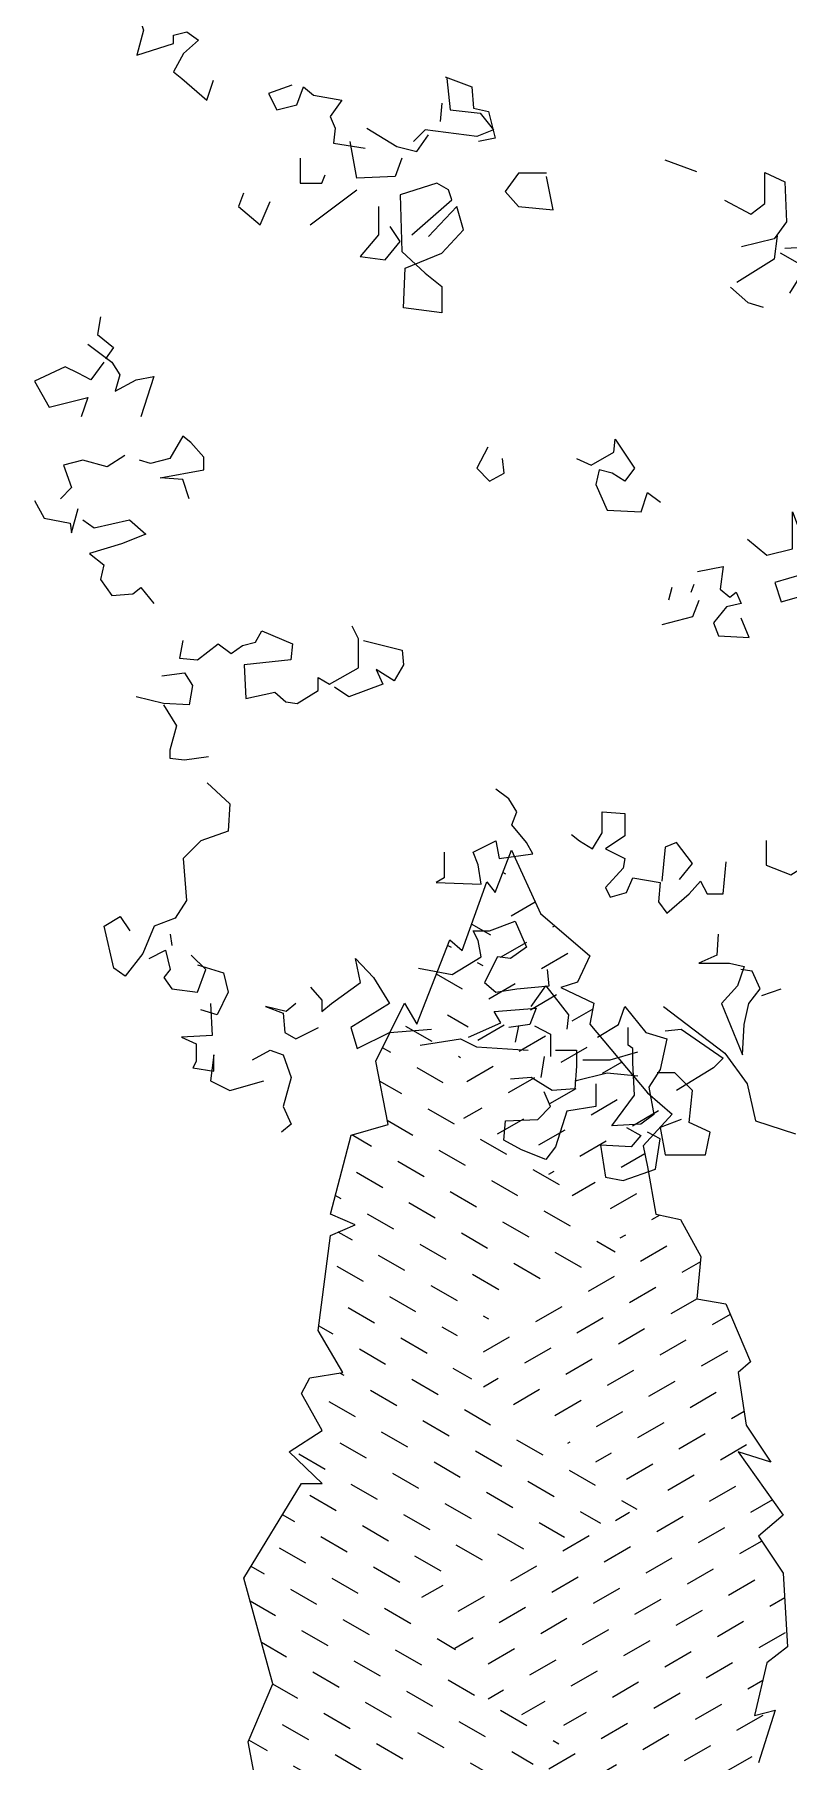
# Model space of a CAD drawing. Extents: x -1568 to -728, y -1287 to -990.
# Drawn here: x -1280.73 to -1274.41, y -1093.24 to -1078.76 of the extents above; entities that cross this region are included whole.
import ezdxf

# ---------------------------------------------------------------- set-up
doc = ezdxf.new("R2010")
doc.units = 0
doc.header["$LTSCALE"] = 5
doc.layers.get('0').update_dxf_attribs({"linetype": 'CONTINUOUS'})
doc.layers.add('LH', color=94, linetype='CONTINUOUS')

# ---------------------------------------------------------------- blocks, each defined once
blk = doc.blocks.new('乔木02')
at = {"color": 3}
for points in [[(-2122.4, 5590.1), (-2075.4, 5615.7), (-2071.2, 5649.8), (-2071.2, 5675.4), (-2041.3, 5671.2), (-2032.8, 5611.5), (-2024.2, 5594.4), (-2015.7, 5568.8), (-2032.8, 5504.8), (-1938.9, 5534.7), (-1938.9, 5556), (-1904.7, 5564.5), (-1874.9, 5543.2), (-1913.3, 5509.1), (-1938.9, 5462.2), (-1917.5, 5445.1), (-1853.5, 5389.7), (-1836.5, 5440.9)], [(-1243.3, 5449.4), (-1175, 5423.8), (-1170.7, 5368.4), (-1132.3, 5359.8), (-1115.3, 5291.6), (-1157.9, 5283.1)], [(-1635.9, 5428.1), (-1695.6, 5406.7), (-1674.3, 5364.1), (-1623.1, 5376.9), (-1606, 5423.8), (-1580.4, 5402.5), (-1507.9, 5389.7), (-1537.7, 5347), (-1524.9, 5317.2), (-1529.2, 5278.8), (-1448.1, 5266)], [(-1239, 5445.1), (-1230.5, 5364.1), (-1153.7, 5355.6), (-1119.5, 5312.9), (-1162.2, 5295.9), (-1294.5, 5312.9), (-1324.4, 5283.1)], [(-1251.8, 5381.2), (-1256.1, 5334.2)], [(-1443.9, 5317.2), (-1367, 5270.3), (-1315.8, 5257.5), (-1286, 5300.1)], [(-1354.2, 5240.4), (-1371.3, 5193.5), (-1469.5, 5189.2), (-1486.5, 5283.1)], [(-1614.6, 5240.4), (-1614.6, 5176.5), (-1559.1, 5176.5), (-1550.5, 5197.8)], [(-983, 5202), (-1055.5, 5202), (-1089.7, 5155.1), (-1055.5, 5116.8), (-965.9, 5108.2), (-983, 5193.5)], [(-1759.6, 5150.9), (-1772.4, 5116.8), (-1717, 5069.8), (-1691.4, 5129.5)], [(-1588.9, 5069.8), (-1469.5, 5159.4)], [(-1414, 5116.8), (-1414, 5044.3), (-1460.9, 4988.8), (-1396.9, 4980.3), (-1358.5, 5027.2), (-1384.1, 5065.6)], [(-384.5, 4997.7), (-328.9, 4965.9), (-340.8, 4926.2), (-360.7, 4894.4)], [(-2171.3, 4313.5), (-2142.4, 4292.9), (-2051.5, 4313.5), (-2010.2, 4276.4), (-2072.2, 4251.6), (-2154.8, 4226.9), (-2117.6, 4198), (-2125.9, 4160.8), (-2096.9, 4119.5), (-2043.3, 4123.7), (-2022.6, 4140.2), (-1989.6, 4098.9)]]:
    blk.add_lwpolyline(points, dxfattribs=at)
at = {"color": 94}
for points in [[(-680, 5236.2), (-598.9, 5206.3)], [(-527.5, 5132.7), (-460, 5096.9), (-424.2, 5124.7), (-424.2, 5204.1), (-372.6, 5180.3), (-368.6, 5077.1), (-400.4, 5033.4), (-483.8, 5013.5)], [(-1328.6, 5044.3), (-1226.2, 5133.8), (-1234.8, 5159.4), (-1264.6, 5176.5), (-1358.5, 5146.6), (-1354.2, 5001.6), (-1294.5, 4946.2), (-1251.8, 4912), (-1251.8, 4843.8), (-1350, 4856.6), (-1345.7, 4959), (-1251.8, 4997.3), (-1196.3, 5057), (-1213.4, 5116.8), (-1286, 5040)], [(-392.4, 5041.3), (-400.4, 4981.8), (-495.7, 4922.2)], [(-372.6, 5009.6), (-309, 5013.5), (-297.1, 4961.9), (-313, 4926.2)], [(-511.6, 4910.3), (-467.9, 4870.6), (-428.2, 4858.7)], [(-2125.9, 4833.6), (-2134.1, 4788.2), (-2092.8, 4755.2), (-2113.5, 4726.3)], [(-2158.9, 4763.4), (-2096.9, 4718), (-2076.3, 4685), (-2088.7, 4643.7), (-2035, 4672.6), (-1989.6, 4680.9), (-2022.6, 4577.7)], [(-2117.6, 4718), (-2150.6, 4672.6), (-2183.7, 4689.2), (-2216.7, 4705.7), (-2295.2, 4668.5), (-2258, 4602.5), (-2158.9, 4627.2), (-2175.4, 4577.7)], [(-1898.7, 4367.2), (-1915.2, 4416.7), (-1973, 4420.9), (-1861.5, 4441.5), (-1861.5, 4474.5), (-1894.6, 4511.7), (-1915.2, 4528.2), (-1948.3, 4470.4), (-1997.8, 4458), (-2026.7, 4466.3)], [(-906.2, 4470.4), (-869.1, 4453.9), (-811.2, 4486.9), (-807.1, 4519.9), (-757.5, 4445.6), (-782.3, 4412.6), (-815.4, 4433.2), (-848.4, 4441.5), (-856.7, 4404.3), (-827.7, 4338.3), (-741, 4334.2), (-724.5, 4383.7), (-691.4, 4358.9)], [(-2063.9, 4478.6), (-2109.3, 4449.7), (-2171.3, 4466.3), (-2220.9, 4453.9), (-2200.2, 4396.1), (-2229.1, 4367.2)], [(-1133.4, 4499.3), (-1162.3, 4445.6), (-1129.3, 4412.6), (-1092.1, 4433.2), (-1096.2, 4470.4)], [(-2295.2, 4363.1), (-2270.4, 4317.7), (-2204.3, 4305.3), (-2200.2, 4280.5), (-2183.7, 4342.4)], [(-468.4, 4264), (-418.8, 4222.7), (-352.8, 4239.2), (-352.8, 4334.2), (-328, 4268.1), (-257.8, 4284.6), (-257.8, 4301.1), (-257.8, 4206.2), (-282.5, 4169.1), (-328, 4173.2), (-398.2, 4152.5), (-381.7, 4103), (-294.9, 4127.8), (-278.4, 4078.3), (-311.5, 4061.7), (-204.1, 4078.3), (-208.2, 4152.5)], [(-596.5, 4181.4), (-530.4, 4193.8), (-538.6, 4136), (-513.8, 4115.4), (-497.3, 4127.8), (-484.9, 4098.9), (-522.1, 4090.6), (-555.1, 4049.4), (-542.8, 4016.3), (-464.3, 4012.2), (-484.9, 4061.7)], [(-662.5, 4140.2), (-670.8, 4107.1)], [(-613, 4127.8), (-604.7, 4148.4)], [(-687.3, 4045.2), (-608.8, 4065.9), (-592.3, 4107.1)], [(-1915.2, 4004), (-1923.5, 3958.6), (-1878, 3954.4), (-1824.4, 3995.7), (-1791.3, 3970.9), (-1762.4, 3991.6), (-1729.4, 3999.8), (-1712.8, 4028.7), (-1634.4, 3995.7), (-1638.5, 3954.4), (-1758.3, 3942), (-1754.1, 3855.4), (-1679.8, 3871.9), (-1650.9, 3847.1), (-1622, 3843), (-1568.3, 3876), (-1568.3, 3909), (-1539.4, 3892.5), (-1465, 3933.8), (-1465, 4008.1), (-1481.5, 4041.1)], [(-1452.6, 4004), (-1353.5, 3979.2), (-1349.4, 3942), (-1374.1, 3900.8), (-1419.6, 3929.7), (-1403.1, 3892.5), (-1489.8, 3859.5), (-1527, 3884.3)], [(-1968.9, 3913.2), (-1911.1, 3921.4), (-1890.4, 3888.4), (-1898.7, 3838.9), (-1964.8, 3843), (-2035, 3859.5)], [(-1964.8, 3838.9), (-1931.7, 3785.2), (-1948.3, 3723.3), (-1948.3, 3702.6), (-1911.1, 3698.5), (-1849.1, 3706.8)], [(-1852.5, 3639.2), (-1794.7, 3585.5), (-1798.8, 3515.4), (-1869, 3490.6), (-1914.5, 3445.2), (-1906.2, 3337.9), (-1935.1, 3292.5), (-1988.8, 3271.8), (-2017.7, 3201.7), (-2063.2, 3143.9), (-2092.1, 3164.5), (-2116.9, 3271.8), (-2075.5, 3296.6), (-2050.8, 3259.5)], [(-1245.4, 3461.7), (-1245.4, 3395.7), (-1266, 3383.3), (-1150.4, 3379.2), (-1158.6, 3428.7), (-1171, 3461.7), (-1113.2, 3490.6), (-1104.9, 3445.2), (-1018.2, 3457.6), (-1034.7, 3486.5), (-1071.9, 3531.9), (-1059.5, 3564.9), (-1080.1, 3597.9), (-1113.2, 3622.7)], [(-919.1, 3507.1), (-898.4, 3490.6), (-865.4, 3470), (-840.6, 3511.2), (-840.6, 3564.9), (-782.8, 3560.8), (-782.8, 3503), (-832.3, 3470), (-782.8, 3445.2), (-786.9, 3420.4), (-832.3, 3370.9), (-819.9, 3346.1), (-778.6, 3358.5), (-762.1, 3395.7), (-691.9, 3383.3), (-696, 3333.8), (-675.4, 3304.9), (-617.6, 3354.4), (-588.6, 3387.4), (-572.1, 3354.4), (-530.8, 3354.4), (-522.6, 3436.9)], [(-642.3, 3391.5), (-609.3, 3432.8), (-650.6, 3486.5), (-679.5, 3474.1), (-687.8, 3387.4)], [(-1311.4, 3164.5), (-1224.7, 3148), (-1150.4, 3193.4), (-1158.6, 3234.7), (-1171, 3259.5), (-1129.7, 3259.5), (-1063.6, 3284.2), (-1034.7, 3218.2), (-1076, 3189.3), (-1109.1, 3193.4), (-1142.1, 3127.4), (-1113.2, 3102.6), (-1059.5, 3110.9), (-976.9, 3119.1), (-981, 3160.4)], [(-1947.5, 3251.2), (-1943.4, 3222.3)], [(-543.2, 3251.2), (-547.3, 3197.5), (-592.8, 3176.9), (-514.3, 3176.9), (-477.1, 3168.6), (-493.6, 3119.1), (-534.9, 3073.7), (-481.3, 2941.6), (-477.1, 3020), (-464.7, 3073.7), (-435.8, 3110.9), (-456.5, 3156.3), (-485.4, 3160.4)], [(-2001.2, 3189.3), (-1959.9, 3209.9), (-1947.5, 3160.4), (-1964, 3139.8), (-1943.4, 3110.9), (-1877.3, 3102.6), (-1856.6, 3160.4), (-1893.8, 3197.5)], [(-1588.2, 3115), (-1559.3, 3082), (-1559.3, 3053.1), (-1534.5, 3073.7), (-1460.1, 3127.4), (-1472.5, 3189.3), (-1427.1, 3139.8), (-1385.8, 3073.7), (-1484.9, 3011.8), (-1468.4, 2958.1), (-1385.8, 2999.4), (-1278.4, 3007.7)], [(-1877.3, 3172.8), (-1811.2, 3152.1), (-1798.8, 3102.6), (-1827.7, 3044.8), (-1869, 3057.2)], [(-1022.3, 3065.5), (-985.1, 3119.1), (-927.3, 3044.8), (-931.5, 3007.7)], [(-1844.3, 3073.7), (-1840.1, 2991.2), (-1918.6, 2987), (-1881.4, 2970.5), (-1881.4, 2925.1), (-1889.7, 2908.6), (-1836, 2900.3), (-1836, 2941.6), (-1844.3, 2875.6), (-1794.7, 2850.8), (-1708, 2875.6)], [(-1625.3, 3073.7), (-1650.1, 3053.1), (-1703.8, 3065.5), (-1658.4, 3048.9), (-1654.3, 2999.4), (-1625.3, 2982.9), (-1567.5, 3011.8)], [(-1183.4, 2987), (-1100.8, 3024.2), (-1117.3, 3053.1), (-1009.9, 3061.3), (-1026.5, 3020), (-1080.1, 3011.8)], [(-853, 2987), (-799.3, 3020), (-782.8, 3065.5), (-729.1, 2999.4), (-675.4, 2982.9), (-691.9, 2904.5), (-720.8, 2859.1), (-708.4, 2788.9), (-741.5, 2764.1), (-815.8, 2760), (-758, 2838.4), (-762.1, 2921), (-762.1, 2958.1), (-774.5, 2966.4), (-774.5, 3011.8)], [(-683.6, 3065.5), (-526.7, 2945.8), (-468.9, 2867.3), (-448.2, 2772.4), (-345, 2739.4)], [(-1055.4, 3015.9), (-1063.6, 2974.6)], [(-1014.1, 3015.9), (-972.8, 2995.3), (-972.8, 2937.5)], [(-1307.3, 2966.4), (-1204.1, 2982.9), (-1162.8, 2962.3), (-1030.6, 2954)], [(-679.5, 3003.5), (-638.2, 3007.7), (-530.8, 2933.4), (-555.6, 2908.6), (-650.6, 2850.8)], [(-1736.9, 2929.2), (-1691.4, 2954), (-1658.4, 2941.6), (-1637.7, 2883.8), (-1658.4, 2809.5), (-1637.7, 2764.1), (-1662.5, 2743.5)], [(-960.4, 2954), (-906.7, 2954), (-906.7, 2912.7), (-910.8, 2854.9), (-968.6, 2850.8), (-1022.3, 2883.8), (-1076, 2879.7)], [(-989.3, 2937.5), (-997.5, 2883.8)], [(-890.2, 2929.2), (-819.9, 2929.2), (-749.7, 2949.9)], [(-910.8, 2875.6), (-828.2, 2896.2), (-749.7, 2888)], [(-638.2, 2776.5), (-691.9, 2755.9), (-679.5, 2685.7), (-576.2, 2685.7), (-563.9, 2743.5), (-617.6, 2768.3), (-609.3, 2850.8), (-654.7, 2896.2), (-700.2, 2896.2)], [(-857.1, 2867.3), (-857.1, 2809.5), (-931.5, 2797.2), (-931.5, 2797.2), (-960.4, 2706.3), (-985.1, 2673.3), (-1047.1, 2698.1), (-1092.5, 2722.9), (-1088.4, 2772.4), (-1005.8, 2776.5), (-972.8, 2809.5), (-989.3, 2846.7)], [(-778.6, 2755.9), (-741.5, 2735.2), (-766.2, 2706.3), (-844.7, 2710.5), (-832.3, 2627.9), (-786.9, 2619.7), (-704.3, 2648.6), (-691.9, 2727), (-724.9, 2743.5)]]:
    blk.add_lwpolyline(points, dxfattribs=at)
at = {"color": 106}
for points in [[(-420.8, 3491.4), (-420.8, 3428.3), (-357.7, 3403), (-307.2, 3434.6), (-326.1, 3481.9), (-275.6, 3469.3), (-237.7, 3500.8), (-215.6, 3538.7), (-146.2, 3532.4), (-133.6, 3504), (-130.4, 3481.9), (-149.3, 3431.4), (-180.9, 3428.3), (-259.8, 3437.7), (-269.3, 3485)], [(-431.7, 3094.3), (-382.1, 3110.9)]]:
    blk.add_lwpolyline(points, dxfattribs=at)

msp = doc.modelspace()

# ---------------------------------------------------------------- hatches: boundary and pattern name
at = {"layer": 'LH'}
h = msp.add_hatch(dxfattribs=at)
h.set_pattern_fill('DASH', color=256, scale=0.08, angle=30, style=0)
h.set_pattern_definition([(150, (-591.92288, -1387.35086), (-0.09297045, 0.34697045), [0.254, -0.254])])
h.paths.add_polyline_path([(-1278.07862, -1087.99011), (-1277.76806, -1087.90161), (-1277.87156, -1087.37073), (-1277.63006, -1086.88413), (-1277.5265, -1087.06107), (-1277.25044, -1086.35325), (-1277.14694, -1086.44175), (-1276.93988, -1085.86665), (-1276.87088, -1085.95515), (-1276.73288, -1085.60121), (-1277.26479, -1087.76876), (-1276.48111, -1088.27088), (-1275.75772, -1088.91359), (-1277.34517, -1089.75715), (-1277.06385, -1090.03834), (-1275.83809, -1090.86182), (-1275.55677, -1091.08275), (-1277.50946, -1091.83521), (-1276.883, -1092.78995), (-1276.1797, -1092.97072), (-1276.76243, -1093.43267), (-1276.82272, -1093.67368), (-1276.42083, -1093.89462), (-1276.86291, -1094.41682), (-1276.03904, -1094.5775), (-1277.40546, -1094.65784), (-1276.66382, -1095.64329), (-1276.90538, -1095.73179), (-1277.3885, -1095.51057), (-1277.59556, -1095.59907), (-1277.63006, -1095.46635), (-1278.18212, -1095.02397), (-1278.07862, -1094.75853), (-1278.32018, -1094.40465), (-1278.69974, -1094.22771), (-1278.73424, -1093.87377), (-1278.42368, -1093.69683), (-1278.8723, -1093.43139), (-1278.9413, -1093.07751), (-1278.73424, -1092.59085), (-1278.9758, -1091.70609), (-1278.49268, -1090.90983), (-1278.32018, -1090.90983), (-1278.59624, -1090.64439), (-1278.32018, -1090.46745), (-1278.49268, -1090.15779), (-1278.42368, -1090.02507), (-1278.14762, -1089.98079), (-1278.35468, -1089.62691), (-1278.25118, -1088.83059), (-1278.04412, -1088.74215), (-1278.25118, -1088.65365)])
h = msp.add_hatch(dxfattribs=at)
h.set_pattern_fill('DASH', color=256, scale=0.08, angle=330, style=0)
h.set_pattern_definition([(210, (-591.92288, -1387.35086), (-0.34697045, 0.09297045), [0.254, -0.254])])
h.paths.add_polyline_path([(-1276.73288, -1085.60121), (-1276.49132, -1086.13209), (-1276.0772, -1086.48597), (-1276.18076, -1086.70719), (-1276.31876, -1086.75141), (-1276.0427, -1086.88413), (-1276.0772, -1087.06107), (-1275.59414, -1087.63617), (-1275.38708, -1087.81311), (-1275.62864, -1088.07855), (-1275.59414, -1088.25549), (-1275.52508, -1088.65365), (-1275.31808, -1088.69793), (-1275.14552, -1089.00759), (-1275.18002, -1089.36147), (-1274.93846, -1089.40569), (-1274.73146, -1089.89235), (-1274.83496, -1089.98079), (-1274.76596, -1090.42317), (-1274.5589, -1090.73289), (-1274.83496, -1090.64439), (-1274.4554, -1091.17527), (-1274.66246, -1091.35221), (-1274.4554, -1091.66187), (-1274.4209, -1092.28119), (-1274.5934, -1092.41391), (-1274.69696, -1092.85629), (-1274.5244, -1092.81207), (-1274.66246, -1093.25445), (-1274.5934, -1093.65261), (-1274.73146, -1093.60833), (-1274.90396, -1093.96227), (-1274.76596, -1093.91799), (-1274.80046, -1094.31615), (-1275.07652, -1094.40465), (-1275.00752, -1094.93547), (-1275.31808, -1094.89125), (-1275.49058, -1094.71431), (-1275.80114, -1094.93547), (-1275.69764, -1095.11247), (-1276.0082, -1095.20091), (-1276.18076, -1095.11247), (-1276.14626, -1095.46635), (-1276.52582, -1095.73179), (-1276.66382, -1095.64329), (-1277.40546, -1094.65784), (-1276.03904, -1094.5775), (-1276.86291, -1094.41682), (-1276.42083, -1093.89462), (-1276.82272, -1093.67368), (-1276.76243, -1093.43267), (-1276.1797, -1092.97072), (-1276.883, -1092.78995), (-1277.50946, -1091.83521), (-1275.55677, -1091.08275), (-1275.83809, -1090.86182), (-1277.06385, -1090.03834), (-1277.34517, -1089.75715), (-1275.75772, -1088.91359), (-1276.48111, -1088.27088), (-1277.26479, -1087.76876)])

# ---------------------------------------------------------------- linework, layer by layer
msp.add_lwpolyline([(-1278.8723, -1093.43139), (-1278.9413, -1093.07751), (-1278.73424, -1092.59085), (-1278.9758, -1091.70609), (-1278.49268, -1090.90983), (-1278.32018, -1090.90983), (-1278.59624, -1090.64439), (-1278.32018, -1090.46745), (-1278.49268, -1090.15779), (-1278.42368, -1090.02507), (-1278.14762, -1089.98079), (-1278.35468, -1089.62691), (-1278.25118, -1088.83059), (-1278.04412, -1088.74215), (-1278.25118, -1088.65365), (-1278.07862, -1087.99011), (-1277.76806, -1087.90161), (-1277.87156, -1087.37073), (-1277.63006, -1086.88413), (-1277.5265, -1087.06107), (-1277.25044, -1086.35325), (-1277.14694, -1086.44175), (-1276.93988, -1085.86665), (-1276.87088, -1085.95515), (-1276.73288, -1085.60121), (-1276.49132, -1086.13209), (-1276.0772, -1086.48597), (-1276.18076, -1086.70719), (-1276.31876, -1086.75141), (-1276.0427, -1086.88413), (-1276.0772, -1087.06107), (-1275.59414, -1087.63617), (-1275.38708, -1087.81311), (-1275.62864, -1088.07855), (-1275.59414, -1088.25549), (-1275.52508, -1088.65365), (-1275.31808, -1088.69793), (-1275.14552, -1089.00759), (-1275.18002, -1089.36147), (-1274.93846, -1089.40569), (-1274.73146, -1089.89235), (-1274.83496, -1089.98079), (-1274.76596, -1090.42317), (-1274.5589, -1090.73289), (-1274.83496, -1090.64439), (-1274.4554, -1091.17527), (-1274.66246, -1091.35221), (-1274.4554, -1091.66187), (-1274.4209, -1092.28119), (-1274.5934, -1092.41391), (-1274.69696, -1092.85629), (-1274.5244, -1092.81207), (-1274.66246, -1093.25445)], dxfattribs=at)

# ---------------------------------------------------------------- block references
at = {"xscale": 0.003270758432336152, "yscale": 0.00327075831592083, "zscale": 0.0032707584}
msp.add_blockref('乔木02', (-1273.22378, -1096.9392), dxfattribs=at)

doc.saveas('drawing.dxf')
